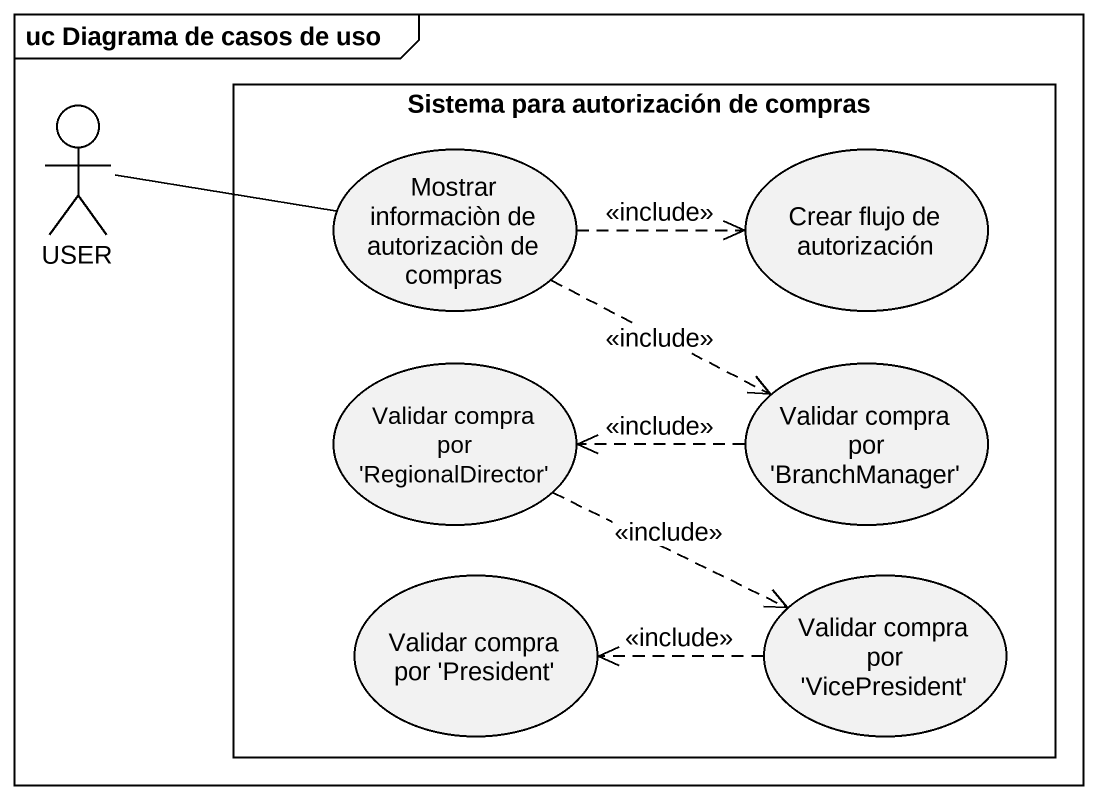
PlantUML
@startuml
mainframe uc Diagrama de casos de uso
actor USER
rectangle "Sistema para autorización de compras" as Sistema_para_autorización {
  usecase "Mostrar informaciòn de autorizaciòn de compras" as Mostrar_informaciòn_de
  usecase "Crear flujo de autorización" as Crear_flujo_de_autorización
  usecase "Validar compra por 'RegionalDirector'" as Validar_compra_por
  usecase "Validar compra por 'BranchManager'" as Validar_compra_por_2
  usecase "Validar compra por 'President'" as Validar_compra_por_President
  usecase "Validar compra por 'VicePresident'" as Validar_compra_por_3
}
USER -right- Mostrar_informaciòn_de
Mostrar_informaciòn_de .right.> Crear_flujo_de_autorización : <<include>>
Mostrar_informaciòn_de .right.> Validar_compra_por_2 : <<include>>
Validar_compra_por .right.> Validar_compra_por_3 : <<include>>
Validar_compra_por_2 .left.> Validar_compra_por : <<include>>
Validar_compra_por_3 .left.> Validar_compra_por_President : <<include>>
@enduml
